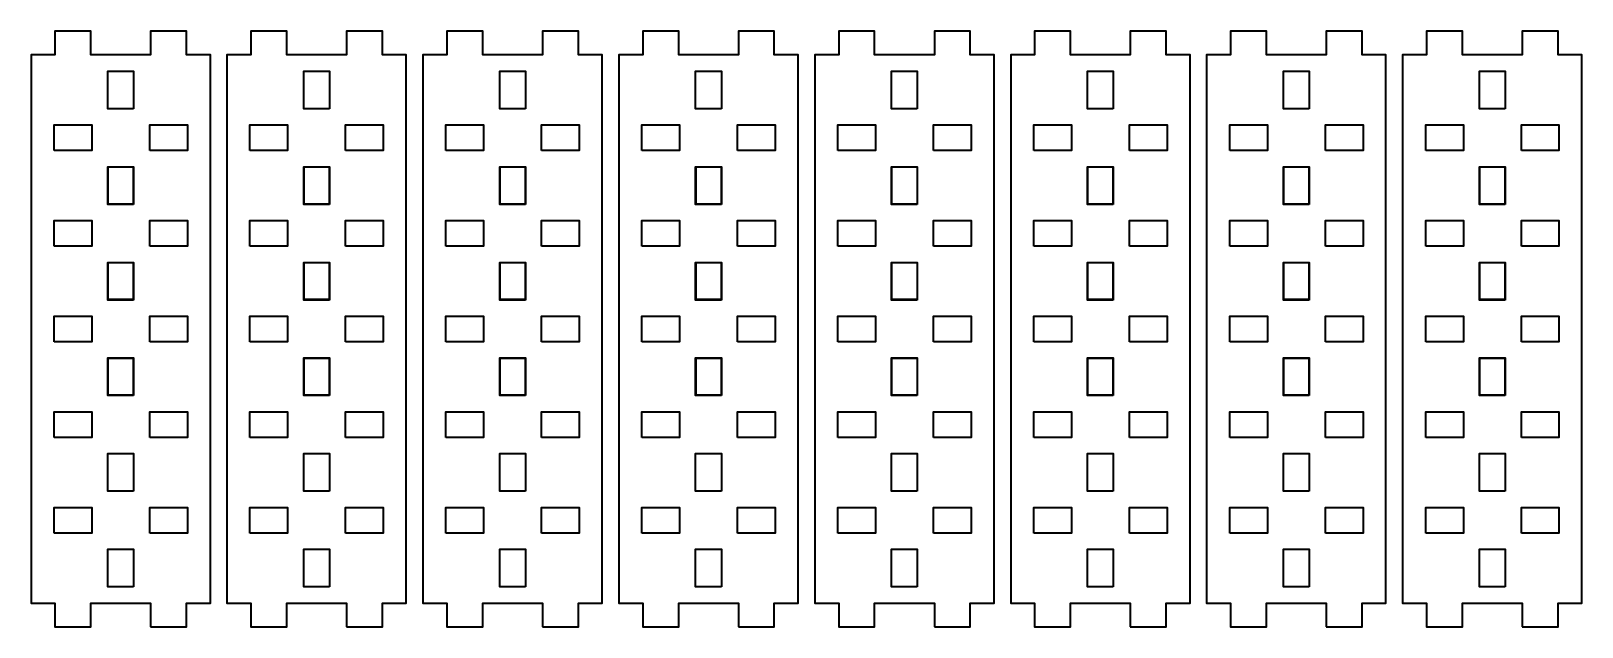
# Model space of a CAD drawing. Header units: inches. Extents: x 0 to 13, y 0 to 5.
import ezdxf

# ---------------------------------------------------------------- set-up
doc = ezdxf.new("R2010")
doc.units = ezdxf.units.IN
doc.header["$MEASUREMENT"] = 0
doc.layers.add('Layer 1', color=7, linetype='Continuous')

# ---------------------------------------------------------------- blocks, each defined once
blk = doc.blocks.new('block 3')
at = {"layer": 'Layer 1', "color": 7, "lineweight": 35, "true_color": 0xffffff}
for points in [[(0.858, 4.335), (0.643, 4.335), (0.643, 4.65), (0.858, 4.65), (0.858, 4.335)], [(0.193, 3.985), (0.193, 4.2), (0.508, 4.2), (0.508, 3.985), (0.193, 3.985)], [(0.993, 3.985), (0.993, 4.2), (1.308, 4.2), (1.308, 3.985), (0.993, 3.985)], [(0.858, 3.535), (0.643, 3.535), (0.643, 3.85), (0.858, 3.85), (0.858, 3.535)], [(0.855, 3.538), (0.645, 3.538), (0.645, 3.848), (0.855, 3.848), (0.855, 3.538)], [(0.193, 3.185), (0.193, 3.4), (0.508, 3.4), (0.508, 3.185), (0.193, 3.185)], [(0.993, 3.185), (0.993, 3.4), (1.308, 3.4), (1.308, 3.185), (0.993, 3.185)], [(0.858, 2.735), (0.643, 2.735), (0.643, 3.05), (0.858, 3.05), (0.858, 2.735)], [(0.855, 2.738), (0.645, 2.738), (0.645, 3.048), (0.855, 3.048), (0.855, 2.738)], [(0.193, 2.385), (0.193, 2.6), (0.508, 2.6), (0.508, 2.385), (0.193, 2.385)], [(0.993, 2.385), (0.993, 2.6), (1.308, 2.6), (1.308, 2.385), (0.993, 2.385)], [(0.858, 1.935), (0.643, 1.935), (0.643, 2.25), (0.858, 2.25), (0.858, 1.935)], [(0.855, 1.938), (0.645, 1.938), (0.645, 2.248), (0.855, 2.248), (0.855, 1.938)], [(0.193, 1.585), (0.193, 1.8), (0.508, 1.8), (0.508, 1.585), (0.193, 1.585)], [(0.993, 1.585), (0.993, 1.8), (1.308, 1.8), (1.308, 1.585), (0.993, 1.585)], [(0.858, 1.135), (0.643, 1.135), (0.643, 1.45), (0.858, 1.45), (0.858, 1.135)], [(0.193, 0.785), (0.193, 1), (0.508, 1), (0.508, 0.785), (0.193, 0.785)], [(0.993, 0.785), (0.993, 1), (1.308, 1), (1.308, 0.785), (0.993, 0.785)], [(0.858, 0.335), (0.643, 0.335), (0.643, 0.65), (0.858, 0.65), (0.858, 0.335)]]:
    blk.add_lwpolyline(points, dxfattribs=at)
blk = doc.blocks.new('block 2')
at = {"layer": 'Layer 1', "color": 7, "lineweight": 35, "true_color": 0xffffff}
blk.add_lwpolyline([(1, 0), (1.3, 0), (1.3, 0.2), (1.5, 0.2), (1.5, 4.785), (1.3, 4.785), (1.3, 4.985), (1, 4.985), (1, 4.785), (0.5, 4.785), (0.5, 4.985), (0.2, 4.985), (0.2, 4.785), (0, 4.785), (0, 0.2), (0.2, 0.2), (0.2, 0), (0.5, 0), (0.5, 0.2), (1, 0.2), (1, 0)], dxfattribs=at)
at = {"layer": 'Layer 1'}
blk.add_blockref('block 3', (0, 0), dxfattribs=at)
blk = doc.blocks.new('block 5')
at = {"layer": 'Layer 1', "color": 7, "lineweight": 35, "true_color": 0xffffff}
for points in [[(2.496, 4.335), (2.281, 4.335), (2.281, 4.65), (2.496, 4.65), (2.496, 4.335)], [(1.831, 3.985), (1.831, 4.2), (2.146, 4.2), (2.146, 3.985), (1.831, 3.985)], [(2.631, 3.985), (2.631, 4.2), (2.946, 4.2), (2.946, 3.985), (2.631, 3.985)], [(2.496, 3.535), (2.281, 3.535), (2.281, 3.85), (2.496, 3.85), (2.496, 3.535)], [(2.494, 3.538), (2.284, 3.538), (2.284, 3.848), (2.494, 3.848), (2.494, 3.538)], [(1.831, 3.185), (1.831, 3.4), (2.146, 3.4), (2.146, 3.185), (1.831, 3.185)], [(2.631, 3.185), (2.631, 3.4), (2.946, 3.4), (2.946, 3.185), (2.631, 3.185)], [(2.496, 2.735), (2.281, 2.735), (2.281, 3.05), (2.496, 3.05), (2.496, 2.735)], [(2.494, 2.738), (2.284, 2.738), (2.284, 3.048), (2.494, 3.048), (2.494, 2.738)], [(1.831, 2.385), (1.831, 2.6), (2.146, 2.6), (2.146, 2.385), (1.831, 2.385)], [(2.631, 2.385), (2.631, 2.6), (2.946, 2.6), (2.946, 2.385), (2.631, 2.385)], [(2.496, 1.935), (2.281, 1.935), (2.281, 2.25), (2.496, 2.25), (2.496, 1.935)], [(2.494, 1.938), (2.284, 1.938), (2.284, 2.248), (2.494, 2.248), (2.494, 1.938)], [(1.831, 1.585), (1.831, 1.8), (2.146, 1.8), (2.146, 1.585), (1.831, 1.585)], [(2.631, 1.585), (2.631, 1.8), (2.946, 1.8), (2.946, 1.585), (2.631, 1.585)], [(2.496, 1.135), (2.281, 1.135), (2.281, 1.45), (2.496, 1.45), (2.496, 1.135)], [(1.831, 0.785), (1.831, 1), (2.146, 1), (2.146, 0.785), (1.831, 0.785)], [(2.631, 0.785), (2.631, 1), (2.946, 1), (2.946, 0.785), (2.631, 0.785)], [(2.496, 0.335), (2.281, 0.335), (2.281, 0.65), (2.496, 0.65), (2.496, 0.335)]]:
    blk.add_lwpolyline(points, dxfattribs=at)
blk = doc.blocks.new('block 4')
at = {"layer": 'Layer 1', "color": 7, "lineweight": 35, "true_color": 0xffffff}
blk.add_lwpolyline([(2.639, 0), (2.939, 0), (2.939, 0.2), (3.139, 0.2), (3.139, 4.785), (2.939, 4.785), (2.939, 4.985), (2.639, 4.985), (2.639, 4.785), (2.139, 4.785), (2.139, 4.985), (1.839, 4.985), (1.839, 4.785), (1.639, 4.785), (1.639, 0.2), (1.839, 0.2), (1.839, 0), (2.139, 0), (2.139, 0.2), (2.639, 0.2), (2.639, 0)], dxfattribs=at)
at = {"layer": 'Layer 1'}
blk.add_blockref('block 5', (0, 0), dxfattribs=at)
blk = doc.blocks.new('block 7')
at = {"layer": 'Layer 1', "color": 7, "lineweight": 35, "true_color": 0xffffff}
for points in [[(4.135, 4.335), (3.92, 4.335), (3.92, 4.65), (4.135, 4.65), (4.135, 4.335)], [(3.47, 3.985), (3.47, 4.2), (3.785, 4.2), (3.785, 3.985), (3.47, 3.985)], [(4.27, 3.985), (4.27, 4.2), (4.585, 4.2), (4.585, 3.985), (4.27, 3.985)], [(4.135, 3.535), (3.92, 3.535), (3.92, 3.85), (4.135, 3.85), (4.135, 3.535)], [(4.133, 3.538), (3.923, 3.538), (3.923, 3.848), (4.133, 3.848), (4.133, 3.538)], [(3.47, 3.185), (3.47, 3.4), (3.785, 3.4), (3.785, 3.185), (3.47, 3.185)], [(4.27, 3.185), (4.27, 3.4), (4.585, 3.4), (4.585, 3.185), (4.27, 3.185)], [(4.135, 2.735), (3.92, 2.735), (3.92, 3.05), (4.135, 3.05), (4.135, 2.735)], [(4.133, 2.738), (3.923, 2.738), (3.923, 3.048), (4.133, 3.048), (4.133, 2.738)], [(3.47, 2.385), (3.47, 2.6), (3.785, 2.6), (3.785, 2.385), (3.47, 2.385)], [(4.27, 2.385), (4.27, 2.6), (4.585, 2.6), (4.585, 2.385), (4.27, 2.385)], [(4.135, 1.935), (3.92, 1.935), (3.92, 2.25), (4.135, 2.25), (4.135, 1.935)], [(4.133, 1.938), (3.923, 1.938), (3.923, 2.248), (4.133, 2.248), (4.133, 1.938)], [(3.47, 1.585), (3.47, 1.8), (3.785, 1.8), (3.785, 1.585), (3.47, 1.585)], [(4.27, 1.585), (4.27, 1.8), (4.585, 1.8), (4.585, 1.585), (4.27, 1.585)], [(4.135, 1.135), (3.92, 1.135), (3.92, 1.45), (4.135, 1.45), (4.135, 1.135)], [(3.47, 0.785), (3.47, 1), (3.785, 1), (3.785, 0.785), (3.47, 0.785)], [(4.27, 0.785), (4.27, 1), (4.585, 1), (4.585, 0.785), (4.27, 0.785)], [(4.135, 0.335), (3.92, 0.335), (3.92, 0.65), (4.135, 0.65), (4.135, 0.335)]]:
    blk.add_lwpolyline(points, dxfattribs=at)
blk = doc.blocks.new('block 6')
at = {"layer": 'Layer 1', "color": 7, "lineweight": 35, "true_color": 0xffffff}
blk.add_lwpolyline([(4.278, 0), (4.578, 0), (4.578, 0.2), (4.778, 0.2), (4.778, 4.785), (4.578, 4.785), (4.578, 4.985), (4.278, 4.985), (4.278, 4.785), (3.778, 4.785), (3.778, 4.985), (3.478, 4.985), (3.478, 4.785), (3.278, 4.785), (3.278, 0.2), (3.478, 0.2), (3.478, 0), (3.778, 0), (3.778, 0.2), (4.278, 0.2), (4.278, 0)], dxfattribs=at)
at = {"layer": 'Layer 1'}
blk.add_blockref('block 7', (0, 0), dxfattribs=at)
blk = doc.blocks.new('block 9')
at = {"layer": 'Layer 1', "color": 7, "lineweight": 35, "true_color": 0xffffff}
for points in [[(5.774, 4.335), (5.559, 4.335), (5.559, 4.65), (5.774, 4.65), (5.774, 4.335)], [(5.109, 3.985), (5.109, 4.2), (5.424, 4.2), (5.424, 3.985), (5.109, 3.985)], [(5.909, 3.985), (5.909, 4.2), (6.224, 4.2), (6.224, 3.985), (5.909, 3.985)], [(5.774, 3.535), (5.559, 3.535), (5.559, 3.85), (5.774, 3.85), (5.774, 3.535)], [(5.772, 3.538), (5.562, 3.538), (5.562, 3.848), (5.772, 3.848), (5.772, 3.538)], [(5.109, 3.185), (5.109, 3.4), (5.424, 3.4), (5.424, 3.185), (5.109, 3.185)], [(5.909, 3.185), (5.909, 3.4), (6.224, 3.4), (6.224, 3.185), (5.909, 3.185)], [(5.774, 2.735), (5.559, 2.735), (5.559, 3.05), (5.774, 3.05), (5.774, 2.735)], [(5.772, 2.738), (5.562, 2.738), (5.562, 3.048), (5.772, 3.048), (5.772, 2.738)], [(5.109, 2.385), (5.109, 2.6), (5.424, 2.6), (5.424, 2.385), (5.109, 2.385)], [(5.909, 2.385), (5.909, 2.6), (6.224, 2.6), (6.224, 2.385), (5.909, 2.385)], [(5.774, 1.935), (5.559, 1.935), (5.559, 2.25), (5.774, 2.25), (5.774, 1.935)], [(5.772, 1.938), (5.562, 1.938), (5.562, 2.248), (5.772, 2.248), (5.772, 1.938)], [(5.109, 1.585), (5.109, 1.8), (5.424, 1.8), (5.424, 1.585), (5.109, 1.585)], [(5.909, 1.585), (5.909, 1.8), (6.224, 1.8), (6.224, 1.585), (5.909, 1.585)], [(5.774, 1.135), (5.559, 1.135), (5.559, 1.45), (5.774, 1.45), (5.774, 1.135)], [(5.109, 0.785), (5.109, 1), (5.424, 1), (5.424, 0.785), (5.109, 0.785)], [(5.909, 0.785), (5.909, 1), (6.224, 1), (6.224, 0.785), (5.909, 0.785)], [(5.774, 0.335), (5.559, 0.335), (5.559, 0.65), (5.774, 0.65), (5.774, 0.335)]]:
    blk.add_lwpolyline(points, dxfattribs=at)
blk = doc.blocks.new('block 8')
at = {"layer": 'Layer 1', "color": 7, "lineweight": 35, "true_color": 0xffffff}
blk.add_lwpolyline([(5.917, 0), (6.217, 0), (6.217, 0.2), (6.417, 0.2), (6.417, 4.785), (6.217, 4.785), (6.217, 4.985), (5.917, 4.985), (5.917, 4.785), (5.417, 4.785), (5.417, 4.985), (5.117, 4.985), (5.117, 4.785), (4.917, 4.785), (4.917, 0.2), (5.117, 0.2), (5.117, 0), (5.417, 0), (5.417, 0.2), (5.917, 0.2), (5.917, 0)], dxfattribs=at)
at = {"layer": 'Layer 1'}
blk.add_blockref('block 9', (0, 0), dxfattribs=at)
blk = doc.blocks.new('block 11')
at = {"layer": 'Layer 1', "color": 7, "lineweight": 35, "true_color": 0xffffff}
for points in [[(7.413, 4.335), (7.198, 4.335), (7.198, 4.65), (7.413, 4.65), (7.413, 4.335)], [(6.748, 3.985), (6.748, 4.2), (7.063, 4.2), (7.063, 3.985), (6.748, 3.985)], [(7.548, 3.985), (7.548, 4.2), (7.863, 4.2), (7.863, 3.985), (7.548, 3.985)], [(7.413, 3.535), (7.198, 3.535), (7.198, 3.85), (7.413, 3.85), (7.413, 3.535)], [(7.411, 3.538), (7.201, 3.538), (7.201, 3.848), (7.411, 3.848), (7.411, 3.538)], [(6.748, 3.185), (6.748, 3.4), (7.063, 3.4), (7.063, 3.185), (6.748, 3.185)], [(7.548, 3.185), (7.548, 3.4), (7.863, 3.4), (7.863, 3.185), (7.548, 3.185)], [(7.413, 2.735), (7.198, 2.735), (7.198, 3.05), (7.413, 3.05), (7.413, 2.735)], [(7.411, 2.738), (7.201, 2.738), (7.201, 3.048), (7.411, 3.048), (7.411, 2.738)], [(6.748, 2.385), (6.748, 2.6), (7.063, 2.6), (7.063, 2.385), (6.748, 2.385)], [(7.548, 2.385), (7.548, 2.6), (7.863, 2.6), (7.863, 2.385), (7.548, 2.385)], [(7.413, 1.935), (7.198, 1.935), (7.198, 2.25), (7.413, 2.25), (7.413, 1.935)], [(7.411, 1.938), (7.201, 1.938), (7.201, 2.248), (7.411, 2.248), (7.411, 1.938)], [(6.748, 1.585), (6.748, 1.8), (7.063, 1.8), (7.063, 1.585), (6.748, 1.585)], [(7.548, 1.585), (7.548, 1.8), (7.863, 1.8), (7.863, 1.585), (7.548, 1.585)], [(7.413, 1.135), (7.198, 1.135), (7.198, 1.45), (7.413, 1.45), (7.413, 1.135)], [(6.748, 0.785), (6.748, 1), (7.063, 1), (7.063, 0.785), (6.748, 0.785)], [(7.548, 0.785), (7.548, 1), (7.863, 1), (7.863, 0.785), (7.548, 0.785)], [(7.413, 0.335), (7.198, 0.335), (7.198, 0.65), (7.413, 0.65), (7.413, 0.335)]]:
    blk.add_lwpolyline(points, dxfattribs=at)
blk = doc.blocks.new('block 10')
at = {"layer": 'Layer 1', "color": 7, "lineweight": 35, "true_color": 0xffffff}
blk.add_lwpolyline([(7.556, 0), (7.856, 0), (7.856, 0.2), (8.056, 0.2), (8.056, 4.785), (7.856, 4.785), (7.856, 4.985), (7.556, 4.985), (7.556, 4.785), (7.056, 4.785), (7.056, 4.985), (6.756, 4.985), (6.756, 4.785), (6.556, 4.785), (6.556, 0.2), (6.756, 0.2), (6.756, 0), (7.056, 0), (7.056, 0.2), (7.556, 0.2), (7.556, 0)], dxfattribs=at)
at = {"layer": 'Layer 1'}
blk.add_blockref('block 11', (0, 0), dxfattribs=at)
blk = doc.blocks.new('block 13')
at = {"layer": 'Layer 1', "color": 7, "lineweight": 35, "true_color": 0xffffff}
for points in [[(9.052, 4.335), (8.837, 4.335), (8.837, 4.65), (9.052, 4.65), (9.052, 4.335)], [(8.387, 3.985), (8.387, 4.2), (8.702, 4.2), (8.702, 3.985), (8.387, 3.985)], [(9.187, 3.985), (9.187, 4.2), (9.502, 4.2), (9.502, 3.985), (9.187, 3.985)], [(9.052, 3.535), (8.837, 3.535), (8.837, 3.85), (9.052, 3.85), (9.052, 3.535)], [(9.049, 3.538), (8.839, 3.538), (8.839, 3.848), (9.049, 3.848), (9.049, 3.538)], [(8.387, 3.185), (8.387, 3.4), (8.702, 3.4), (8.702, 3.185), (8.387, 3.185)], [(9.187, 3.185), (9.187, 3.4), (9.502, 3.4), (9.502, 3.185), (9.187, 3.185)], [(9.052, 2.735), (8.837, 2.735), (8.837, 3.05), (9.052, 3.05), (9.052, 2.735)], [(9.049, 2.738), (8.839, 2.738), (8.839, 3.048), (9.049, 3.048), (9.049, 2.738)], [(8.387, 2.385), (8.387, 2.6), (8.702, 2.6), (8.702, 2.385), (8.387, 2.385)], [(9.187, 2.385), (9.187, 2.6), (9.502, 2.6), (9.502, 2.385), (9.187, 2.385)], [(9.052, 1.935), (8.837, 1.935), (8.837, 2.25), (9.052, 2.25), (9.052, 1.935)], [(9.049, 1.938), (8.839, 1.938), (8.839, 2.248), (9.049, 2.248), (9.049, 1.938)], [(8.387, 1.585), (8.387, 1.8), (8.702, 1.8), (8.702, 1.585), (8.387, 1.585)], [(9.187, 1.585), (9.187, 1.8), (9.502, 1.8), (9.502, 1.585), (9.187, 1.585)], [(9.052, 1.135), (8.837, 1.135), (8.837, 1.45), (9.052, 1.45), (9.052, 1.135)], [(8.387, 0.785), (8.387, 1), (8.702, 1), (8.702, 0.785), (8.387, 0.785)], [(9.187, 0.785), (9.187, 1), (9.502, 1), (9.502, 0.785), (9.187, 0.785)], [(9.052, 0.335), (8.837, 0.335), (8.837, 0.65), (9.052, 0.65), (9.052, 0.335)]]:
    blk.add_lwpolyline(points, dxfattribs=at)
blk = doc.blocks.new('block 12')
at = {"layer": 'Layer 1', "color": 7, "lineweight": 35, "true_color": 0xffffff}
blk.add_lwpolyline([(9.194, 0), (9.494, 0), (9.494, 0.2), (9.694, 0.2), (9.694, 4.785), (9.494, 4.785), (9.494, 4.985), (9.194, 4.985), (9.194, 4.785), (8.694, 4.785), (8.694, 4.985), (8.394, 4.985), (8.394, 4.785), (8.194, 4.785), (8.194, 0.2), (8.394, 0.2), (8.394, 0), (8.694, 0), (8.694, 0.2), (9.194, 0.2), (9.194, 0)], dxfattribs=at)
at = {"layer": 'Layer 1'}
blk.add_blockref('block 13', (0, 0), dxfattribs=at)
blk = doc.blocks.new('block 15')
at = {"layer": 'Layer 1', "color": 7, "lineweight": 35, "true_color": 0xffffff}
for points in [[(10.691, 4.335), (10.476, 4.335), (10.476, 4.65), (10.691, 4.65), (10.691, 4.335)], [(10.026, 3.985), (10.026, 4.2), (10.341, 4.2), (10.341, 3.985), (10.026, 3.985)], [(10.826, 3.985), (10.826, 4.2), (11.141, 4.2), (11.141, 3.985), (10.826, 3.985)], [(10.691, 3.535), (10.476, 3.535), (10.476, 3.85), (10.691, 3.85), (10.691, 3.535)], [(10.688, 3.538), (10.478, 3.538), (10.478, 3.848), (10.688, 3.848), (10.688, 3.538)], [(10.026, 3.185), (10.026, 3.4), (10.341, 3.4), (10.341, 3.185), (10.026, 3.185)], [(10.826, 3.185), (10.826, 3.4), (11.141, 3.4), (11.141, 3.185), (10.826, 3.185)], [(10.691, 2.735), (10.476, 2.735), (10.476, 3.05), (10.691, 3.05), (10.691, 2.735)], [(10.688, 2.738), (10.478, 2.738), (10.478, 3.048), (10.688, 3.048), (10.688, 2.738)], [(10.026, 2.385), (10.026, 2.6), (10.341, 2.6), (10.341, 2.385), (10.026, 2.385)], [(10.826, 2.385), (10.826, 2.6), (11.141, 2.6), (11.141, 2.385), (10.826, 2.385)], [(10.691, 1.935), (10.476, 1.935), (10.476, 2.25), (10.691, 2.25), (10.691, 1.935)], [(10.688, 1.938), (10.478, 1.938), (10.478, 2.248), (10.688, 2.248), (10.688, 1.938)], [(10.026, 1.585), (10.026, 1.8), (10.341, 1.8), (10.341, 1.585), (10.026, 1.585)], [(10.826, 1.585), (10.826, 1.8), (11.141, 1.8), (11.141, 1.585), (10.826, 1.585)], [(10.691, 1.135), (10.476, 1.135), (10.476, 1.45), (10.691, 1.45), (10.691, 1.135)], [(10.026, 0.785), (10.026, 1), (10.341, 1), (10.341, 0.785), (10.026, 0.785)], [(10.826, 0.785), (10.826, 1), (11.141, 1), (11.141, 0.785), (10.826, 0.785)], [(10.691, 0.335), (10.476, 0.335), (10.476, 0.65), (10.691, 0.65), (10.691, 0.335)]]:
    blk.add_lwpolyline(points, dxfattribs=at)
blk = doc.blocks.new('block 14')
at = {"layer": 'Layer 1', "color": 7, "lineweight": 35, "true_color": 0xffffff}
blk.add_lwpolyline([(10.833, 0), (11.133, 0), (11.133, 0.2), (11.333, 0.2), (11.333, 4.785), (11.133, 4.785), (11.133, 4.985), (10.833, 4.985), (10.833, 4.785), (10.333, 4.785), (10.333, 4.985), (10.033, 4.985), (10.033, 4.785), (9.833, 4.785), (9.833, 0.2), (10.033, 0.2), (10.033, 0), (10.333, 0), (10.333, 0.2), (10.833, 0.2), (10.833, 0)], dxfattribs=at)
at = {"layer": 'Layer 1'}
blk.add_blockref('block 15', (0, 0), dxfattribs=at)
blk = doc.blocks.new('block 17')
at = {"layer": 'Layer 1', "color": 7, "lineweight": 35, "true_color": 0xffffff}
for points in [[(12.33, 4.335), (12.115, 4.335), (12.115, 4.65), (12.33, 4.65), (12.33, 4.335)], [(11.665, 3.985), (11.665, 4.2), (11.98, 4.2), (11.98, 3.985), (11.665, 3.985)], [(12.465, 3.985), (12.465, 4.2), (12.78, 4.2), (12.78, 3.985), (12.465, 3.985)], [(12.33, 3.535), (12.115, 3.535), (12.115, 3.85), (12.33, 3.85), (12.33, 3.535)], [(12.327, 3.538), (12.117, 3.538), (12.117, 3.848), (12.327, 3.848), (12.327, 3.538)], [(11.665, 3.185), (11.665, 3.4), (11.98, 3.4), (11.98, 3.185), (11.665, 3.185)], [(12.465, 3.185), (12.465, 3.4), (12.78, 3.4), (12.78, 3.185), (12.465, 3.185)], [(12.33, 2.735), (12.115, 2.735), (12.115, 3.05), (12.33, 3.05), (12.33, 2.735)], [(12.327, 2.738), (12.117, 2.738), (12.117, 3.048), (12.327, 3.048), (12.327, 2.738)], [(11.665, 2.385), (11.665, 2.6), (11.98, 2.6), (11.98, 2.385), (11.665, 2.385)], [(12.465, 2.385), (12.465, 2.6), (12.78, 2.6), (12.78, 2.385), (12.465, 2.385)], [(12.33, 1.935), (12.115, 1.935), (12.115, 2.25), (12.33, 2.25), (12.33, 1.935)], [(12.327, 1.938), (12.117, 1.938), (12.117, 2.248), (12.327, 2.248), (12.327, 1.938)], [(11.665, 1.585), (11.665, 1.8), (11.98, 1.8), (11.98, 1.585), (11.665, 1.585)], [(12.465, 1.585), (12.465, 1.8), (12.78, 1.8), (12.78, 1.585), (12.465, 1.585)], [(12.33, 1.135), (12.115, 1.135), (12.115, 1.45), (12.33, 1.45), (12.33, 1.135)], [(11.665, 0.785), (11.665, 1), (11.98, 1), (11.98, 0.785), (11.665, 0.785)], [(12.465, 0.785), (12.465, 1), (12.78, 1), (12.78, 0.785), (12.465, 0.785)], [(12.33, 0.335), (12.115, 0.335), (12.115, 0.65), (12.33, 0.65), (12.33, 0.335)]]:
    blk.add_lwpolyline(points, dxfattribs=at)
blk = doc.blocks.new('block 16')
at = {"layer": 'Layer 1', "color": 7, "lineweight": 35, "true_color": 0xffffff}
blk.add_lwpolyline([(12.472, 0), (12.772, 0), (12.772, 0.2), (12.972, 0.2), (12.972, 4.785), (12.772, 4.785), (12.772, 4.985), (12.472, 4.985), (12.472, 4.785), (11.972, 4.785), (11.972, 4.985), (11.672, 4.985), (11.672, 4.785), (11.472, 4.785), (11.472, 0.2), (11.672, 0.2), (11.672, 0), (11.972, 0), (11.972, 0.2), (12.472, 0.2), (12.472, 0)], dxfattribs=at)
at = {"layer": 'Layer 1'}
blk.add_blockref('block 17', (0, 0), dxfattribs=at)

msp = doc.modelspace()

# ---------------------------------------------------------------- block references
at = {"layer": 'Layer 1'}
for name in ['block 2', 'block 4', 'block 6', 'block 8', 'block 10', 'block 12', 'block 14', 'block 16']:
    msp.add_blockref(name, (0, 0), dxfattribs=at)

doc.saveas('drawing.dxf')
